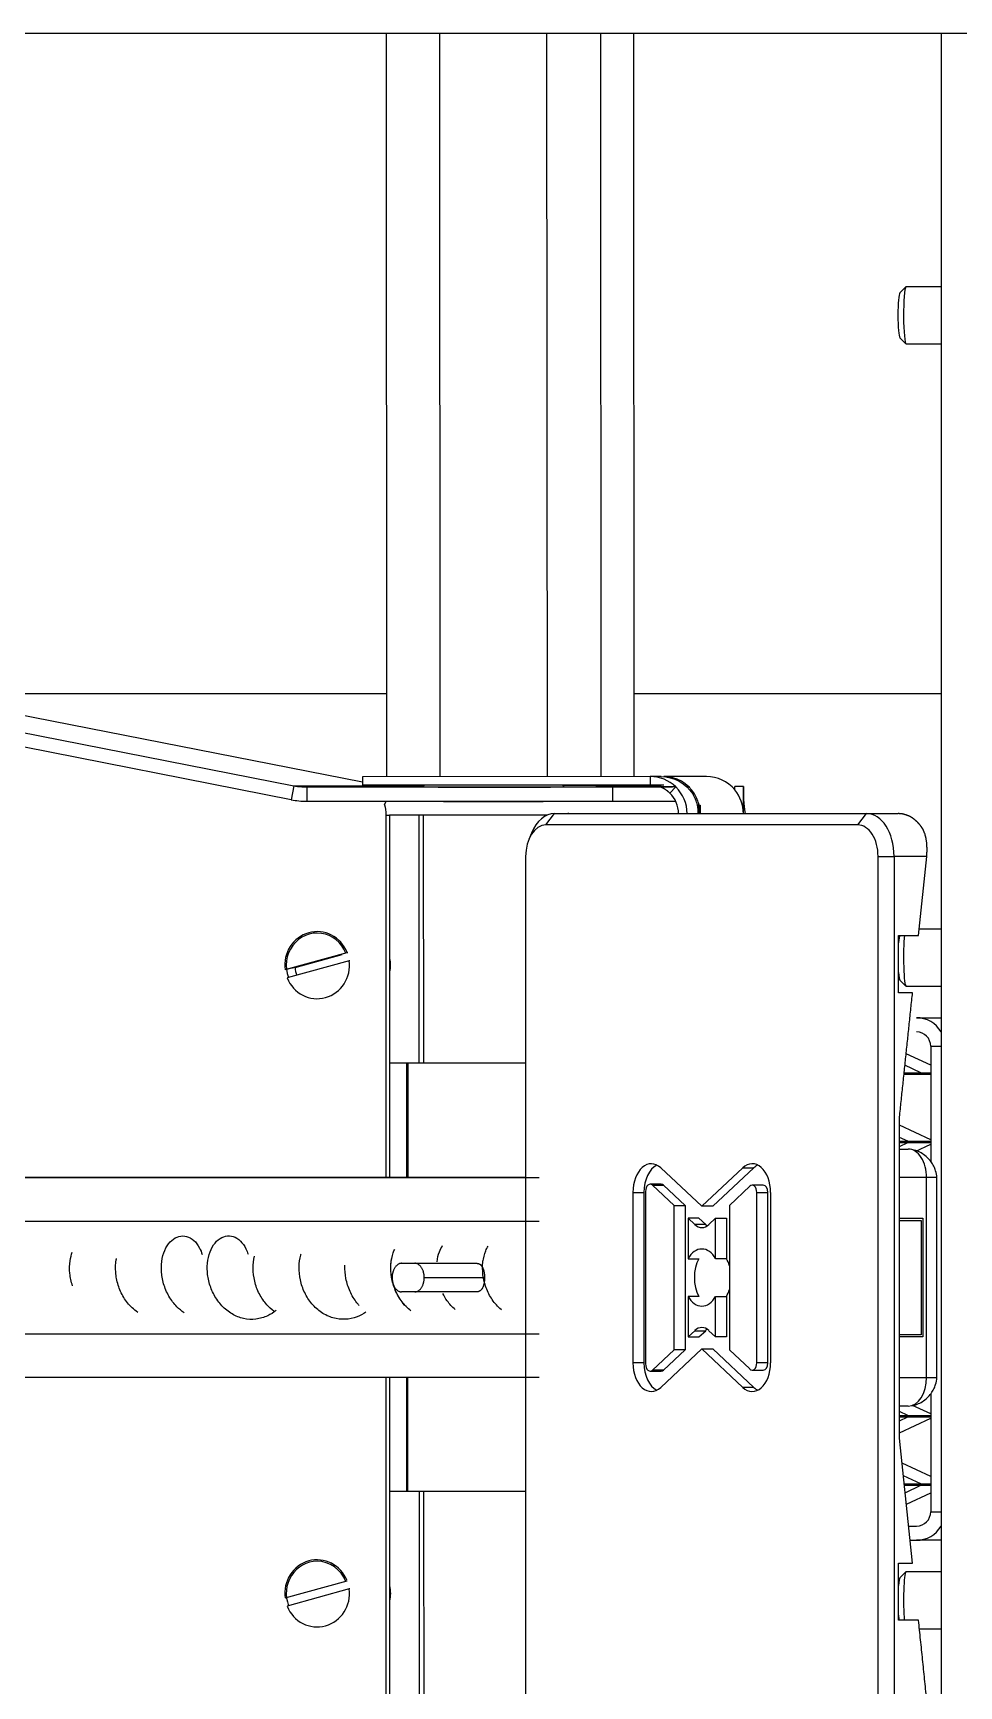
# Model space of a CAD drawing. Header units: millimetres. Extents: x -187347 to 135007, y -6415 to 292048.
# Drawn here: x -51236.3 to -51171.5, y 27214 to 27329.8 of the extents above; entities that cross this region are included whole.
import ezdxf

# ---------------------------------------------------------------- set-up
doc = ezdxf.new("R2010")
doc.units = ezdxf.units.MM
doc.header["$LTSCALE"] = 100
doc.layers.get('0').update_dxf_attribs({"lineweight": 18})
doc.layers.add('Layout CAT2', color=6, linetype='Continuous')

# ---------------------------------------------------------------- blocks, each defined once
blk = doc.blocks.new('643h346h634')
at = {"color": 0}
for p, q in [((17296.51, -1459.49), (17648.06, -1459.49)), ((17551.5, -1511.57), (17551.48, -1459.49)), ((17555.23, -1511.57), (17555.21, -1459.49)), ((17562.74, -1511.56), (17562.71, -1459.49)), ((17566.51, -1511.56), (17566.49, -1459.49)), ((17568.83, -1511.56), (17568.8, -1459.49)), ((17590.32, -1459.49), (17590.32, -1628.25)), ((17587.85, -1477.26), (17587.43, -1477.69)), ((17587.87, -1477.25), (17587.85, -1477.26)), ((17587.87, -1477.25), (17587.87, -1477.25)), ((17590.32, -1477.25), (17587.87, -1477.25)), ((17587.43, -1480.82), (17587.85, -1481.24)), ((17587.87, -1481.25), (17590.32, -1481.25)), ((17549.78, -1511.95), (17495.09, -1501.2)), ((17518.26, -1505.75), (17551.5, -1505.75)), ((17568.83, -1505.75), (17590.32, -1505.75)), ((17523.94, -1508.06), (17544.98, -1512.2)), ((17544.79, -1513.18), (17523.76, -1509.04)), ((17569.95, -1511.56), (17549.78, -1511.57)), ((17549.78, -1511.57), (17549.78, -1512.17)), ((17570.7, -1511.56), (17569.95, -1511.56)), ((17569.95, -1511.56), (17569.95, -1512.16)), ((17573.88, -1511.56), (17570.89, -1511.56)), ((17544.98, -1512.2), (17544.79, -1513.18)), ((17544.98, -1512.2), (17550.81, -1512.18)), ((17551.73, -1512.27), (17545.9, -1512.29)), ((17545.9, -1512.29), (17567.32, -1512.29)), ((17545.9, -1513.29), (17545.9, -1512.29)), ((17549.78, -1511.96), (17549.78, -1511.96)), ((17569.95, -1512.16), (17549.78, -1512.17)), ((17549.78, -1512.17), (17550.2, -1512.17)), ((17550.2, -1512.17), (17554.13, -1512.17)), ((17550.72, -1512.17), (17550.81, -1512.18)), ((17551.33, -1512.26), (17550.88, -1512.17)), ((17550.88, -1512.17), (17551.32, -1512.26)), ((17554.13, -1512.17), (17550.9, -1512.17)), ((17550.9, -1512.17), (17553.57, -1512.17)), ((17554.03, -1512.27), (17551.73, -1512.27)), ((17553.57, -1512.17), (17554.13, -1512.17)), ((17554.13, -1512.17), (17554.01, -1512.29)), ((17570.89, -1512.16), (17563.79, -1512.16)), ((17563.79, -1512.16), (17570.7, -1512.16)), ((17563.91, -1512.29), (17563.79, -1512.16)), ((17563.91, -1512.29), (17563.91, -1512.29)), ((17566.24, -1512.28), (17566.12, -1512.16)), ((17566.13, -1512.16), (17569.96, -1512.16)), ((17566.24, -1512.28), (17566.24, -1512.28)), ((17571.71, -1512.28), (17566.24, -1512.28)), ((17567.32, -1512.29), (17571.51, -1512.28)), ((17567.32, -1513.29), (17567.32, -1512.29)), ((17571.74, -1512.29), (17571.32, -1512.72)), ((17572.64, -1512.28), (17572.5, -1512.28)), ((17572.5, -1512.28), (17572.71, -1512.28)), ((17573.05, -1512.78), (17572.95, -1512.84)), ((17575.87, -1512.5), (17575.87, -1512.26)), ((17576.47, -1512.26), (17575.87, -1512.26)), ((17576.47, -1514.15), (17576.47, -1512.26)), ((17545.9, -1513.29), (17567.32, -1513.29)), ((17551.33, -1513.54), (17551.45, -1513.29)), ((17562.63, -1514.95), (17563.24, -1514.15)), ((17563.24, -1514.15), (17585.1, -1514.15)), ((17564.19, -1514.1), (17564.19, -1514.15)), ((17567.32, -1513.29), (17571.73, -1513.28)), ((17573.31, -1513.56), (17573.24, -1513.56)), ((17573.31, -1513.56), (17573.34, -1513.56)), ((17573.31, -1514.15), (17573.31, -1513.56)), ((17573.34, -1513.56), (17573.34, -1514.15)), ((17573.35, -1513.56), (17573.44, -1513.56)), ((17573.35, -1514.15), (17573.35, -1513.56)), ((17573.44, -1513.56), (17573.44, -1514.15)), ((17584.49, -1514.95), (17585.1, -1514.15)), ((17585.1, -1514.15), (17587.31, -1514.15)), ((17551.42, -1514.26), (17551.42, -1539.65)), ((17551.42, -1514.26), (17551.69, -1514.26)), ((17551.69, -1514.26), (17551.69, -1539.65)), ((17553.73, -1514.27), (17551.69, -1514.27)), ((17553.73, -1514.27), (17553.74, -1531.62)), ((17562.73, -1514.26), (17554.07, -1514.27)), ((17554.08, -1531.62), (17554.07, -1514.27)), ((17584.49, -1514.95), (17562.63, -1514.95)), ((17561.63, -1515.52), (17561.44, -1515.96)), ((17585.9, -1517.15), (17587.03, -1517.15)), ((17585.9, -1576.15), (17585.9, -1517.15)), ((17589.31, -1517.15), (17587.03, -1517.15)), ((17587.03, -1517.15), (17587.03, -1576.15)), ((17588.73, -1522.7), (17589.31, -1517.15)), ((17590.32, -1522.25), (17588.78, -1522.25)), ((17587.33, -1526.7), (17587.33, -1522.7)), ((17544.36, -1525.08), (17548.71, -1523.88)), ((17548.86, -1524.46), (17544.51, -1525.66)), ((17545.06, -1524.94), (17548.37, -1524.02)), ((17548.71, -1523.88), (17548.75, -1523.88)), ((17548.9, -1524.46), (17548.86, -1524.46)), ((17588.32, -1526.7), (17587.33, -1526.7)), ((17587.43, -1525.82), (17587.85, -1526.24)), ((17587.87, -1526.25), (17590.32, -1526.25)), ((17588.6, -1528.45), (17590.32, -1528.45)), ((17589.6, -1531.78), (17587.87, -1530.97)), ((17589.6, -1530.45), (17590.32, -1530.45)), ((17589.6, -1530.45), (17589.6, -1538.52)), ((17551.69, -1531.62), (17552.9, -1531.62)), ((17552.9, -1539.65), (17552.9, -1531.62)), ((17552.96, -1531.62), (17561.22, -1531.62)), ((17552.96, -1531.62), (17552.96, -1539.65)), ((17587.69, -1532.3), (17588.91, -1532.3)), ((17587.69, -1532.4), (17588.91, -1532.4)), ((17588.91, -1532.3), (17587.79, -1531.78)), ((17588.91, -1532.4), (17588.91, -1532.3)), ((17588.91, -1532.3), (17589.6, -1532.3)), ((17588.91, -1532.4), (17589.6, -1532.4)), ((17587.41, -1557.9), (17587.41, -1535.4)), ((17589.6, -1537), (17587.41, -1535.98)), ((17588, -1537.1), (17587.41, -1536.83)), ((17587.41, -1537.1), (17588, -1537.1)), ((17587.41, -1537.2), (17588, -1537.2)), ((17587.41, -1537.48), (17588, -1537.2)), ((17588, -1537.1), (17589.6, -1537.1)), ((17588, -1537.2), (17588, -1537.1)), ((17588, -1537.2), (17589.6, -1537.2)), ((17588.51, -1537.81), (17589.6, -1537.3)), ((17587.41, -1537.65), (17588.02, -1537.65)), ((17484.14, -1539.65), (17562.17, -1539.65)), ((17561.22, -1539.65), (17486.72, -1539.65)), ((17570.69, -1538.97), (17573.56, -1541.65)), ((17573.56, -1541.65), (17576.43, -1538.97)), ((17577.2, -1538.97), (17574.32, -1541.65)), ((17576.43, -1538.97), (17577.2, -1538.97)), ((17589.3, -1539.65), (17587.41, -1539.65)), ((17589.3, -1553.65), (17589.3, -1539.65)), ((17590.02, -1553.65), (17590.02, -1539.65)), ((17568.74, -1552.63), (17568.74, -1540.68)), ((17568.74, -1540.68), (17569.5, -1540.68)), ((17569.5, -1540.68), (17569.5, -1552.63)), ((17569.62, -1540.61), (17569.62, -1552.7)), ((17570.71, -1540.11), (17569.94, -1540.11)), ((17570.11, -1540.18), (17570.88, -1540.18)), ((17571.63, -1541.6), (17570.11, -1540.18)), ((17570.88, -1540.18), (17572.4, -1541.6)), ((17576.93, -1540.25), (17575.49, -1541.6)), ((17577.86, -1540.18), (17577.09, -1540.18)), ((17577.42, -1552.63), (17577.42, -1540.68)), ((17577.42, -1540.68), (17578.18, -1540.68)), ((17578.18, -1552.63), (17578.18, -1540.68)), ((17578.38, -1540.68), (17578.38, -1552.63)), ((17571.63, -1541.6), (17572.4, -1541.6)), ((17571.63, -1551.71), (17571.63, -1541.6)), ((17572.4, -1541.6), (17572.4, -1551.71)), ((17574.32, -1541.65), (17573.56, -1541.65)), ((17575.49, -1541.6), (17575.49, -1551.71)), ((17562.17, -1542.73), (17497.82, -1542.73)), ((17573.36, -1542.5), (17572.59, -1542.5)), ((17573.06, -1542.94), (17572.59, -1542.5)), ((17572.59, -1542.5), (17572.59, -1545.33)), ((17573.83, -1542.94), (17573.06, -1542.94)), ((17573.83, -1542.94), (17573.36, -1542.5)), ((17574.52, -1542.5), (17574.06, -1542.94)), ((17574.52, -1542.5), (17575.29, -1542.5)), ((17574.52, -1545.33), (17574.52, -1542.5)), ((17575.29, -1542.5), (17575.29, -1545.33)), ((17587.41, -1542.5), (17589.03, -1542.5)), ((17587.41, -1542.65), (17588.92, -1542.65)), ((17588.92, -1542.65), (17588.92, -1550.65)), ((17589.03, -1542.5), (17589.03, -1550.8)), ((17572.59, -1545.33), (17573.36, -1545.33)), ((17575.29, -1545.33), (17574.52, -1545.33)), ((17552.53, -1545.65), (17553.45, -1545.65)), ((17553.45, -1545.65), (17557.79, -1545.65)), ((17553.45, -1547.65), (17552.53, -1547.65)), ((17557.79, -1547.65), (17553.45, -1547.65)), ((17554.11, -1546.65), (17558.34, -1546.65)), ((17572.59, -1547.98), (17572.59, -1550.81)), ((17573.36, -1547.98), (17572.59, -1547.98)), ((17574.52, -1550.81), (17574.52, -1547.98)), ((17574.52, -1547.98), (17575.29, -1547.98)), ((17575.29, -1547.98), (17575.29, -1550.81)), ((17497.82, -1550.58), (17562.17, -1550.58)), ((17572.59, -1550.81), (17573.06, -1550.37)), ((17572.59, -1550.81), (17573.36, -1550.81)), ((17573.06, -1550.37), (17573.83, -1550.37)), ((17573.36, -1550.81), (17573.83, -1550.37)), ((17574.06, -1550.37), (17574.52, -1550.81)), ((17575.29, -1550.81), (17574.52, -1550.81)), ((17588.92, -1550.65), (17587.41, -1550.65)), ((17589.03, -1550.8), (17587.41, -1550.8)), ((17570.11, -1553.13), (17571.63, -1551.71)), ((17573.56, -1551.65), (17570.69, -1554.34)), ((17572.4, -1551.71), (17570.88, -1553.13)), ((17572.4, -1551.71), (17571.63, -1551.71)), ((17576.43, -1554.34), (17573.56, -1551.65)), ((17573.56, -1551.65), (17574.32, -1551.65)), ((17574.32, -1551.65), (17577.2, -1554.34)), ((17575.49, -1551.71), (17576.93, -1553.05)), ((17569.5, -1552.63), (17568.74, -1552.63)), ((17569.94, -1553.2), (17570.71, -1553.2)), ((17570.88, -1553.13), (17570.11, -1553.13)), ((17577.09, -1553.13), (17577.86, -1553.13)), ((17578.18, -1552.63), (17577.42, -1552.63)), ((17551.42, -1553.65), (17551.42, -1579.28)), ((17551.69, -1553.65), (17551.69, -1579.28)), ((17552.9, -1561.62), (17552.9, -1553.65)), ((17552.95, -1553.65), (17552.95, -1561.62)), ((17577.2, -1554.34), (17576.43, -1554.34)), ((17587.41, -1553.65), (17589.3, -1553.65)), ((17588.02, -1555.65), (17587.41, -1555.65)), ((17589.6, -1556.2), (17588.32, -1555.6)), ((17589.6, -1554.79), (17589.6, -1563.05)), ((17588, -1556.3), (17587.41, -1556.03)), ((17587.41, -1556.3), (17588, -1556.3)), ((17587.41, -1556.4), (17588, -1556.4)), ((17587.41, -1556.68), (17588, -1556.4)), ((17587.41, -1557.52), (17589.6, -1556.5)), ((17588, -1556.4), (17588, -1556.3)), ((17588, -1556.3), (17589.6, -1556.3)), ((17588, -1556.4), (17589.6, -1556.4)), ((17588.32, -1566.65), (17587.41, -1557.9)), ((17589.6, -1560.58), (17587.59, -1559.64)), ((17588.91, -1561.1), (17587.68, -1560.53)), ((17551.69, -1561.62), (17552.9, -1561.62)), ((17551.69, -1561.62), (17553.01, -1561.62)), ((17552.95, -1561.62), (17561.22, -1561.62)), ((17553.11, -1561.62), (17561.22, -1561.62)), ((17553.75, -1561.62), (17553.75, -1579.27)), ((17554.1, -1579.27), (17554.09, -1561.62)), ((17587.74, -1561.1), (17588.91, -1561.1)), ((17587.75, -1561.2), (17588.91, -1561.2)), ((17587.81, -1561.72), (17588.91, -1561.2)), ((17588.91, -1561.1), (17589.6, -1561.1)), ((17588.91, -1561.2), (17588.91, -1561.1)), ((17588.91, -1561.2), (17589.6, -1561.2)), ((17587.89, -1562.52), (17589.6, -1561.73)), ((17589.6, -1563.05), (17590.32, -1563.05)), ((17588.05, -1564.05), (17588.6, -1564.05)), ((17588.16, -1565.05), (17588.6, -1565.05)), ((17590.32, -1565.05), (17588.6, -1565.05)), ((17587.33, -1570.65), (17587.33, -1566.65)), ((17587.85, -1567.26), (17587.43, -1567.69)), ((17587.87, -1567.25), (17587.85, -1567.26)), ((17587.87, -1567.25), (17587.87, -1567.25)), ((17590.32, -1567.25), (17587.87, -1567.25)), ((17544.36, -1569.08), (17548.71, -1567.88)), ((17548.86, -1568.46), (17544.51, -1569.66)), ((17548.9, -1568.46), (17548.86, -1568.46)), ((17544.4, -1569.08), (17544.36, -1569.08)), ((17588.74, -1570.65), (17587.33, -1570.65)), ((17588.8, -1571.25), (17590.32, -1571.25))]:
    blk.add_line(p, q, dxfattribs=at)
for centre, major_axis, ratio, start_param, end_param in [((17587.44, -1479.25), (0, 1.57), 0.090637, 0.087267, 3.050476), ((17587.87, -1479.25), (0, 2), 0.090637, 0.087267, 3.14168), ((17573.88, -1514.16), (0, 2.6), 0.995886, 5.40584, 6.283476), ((17551.75, -1507.27), (-0.01, 5), 0.995004, 2.949573, 3.044189), ((17558.98, -1512.16), (-5.5, 0), 0.000026, 2.637179, 6.283185), ((17558.98, -1512.16), (-5.5, 0), 0.000026, 0, 0.493337), ((17558.96, -1512.29), (4.95, 0), 0.000221, 3.141356, 5.821531), ((17558.96, -1512.29), (4.95, 0), 0.000221, 5.821531, 6.283185), ((17561.3, -1512.16), (-5.5, 0), 0.000026, 2.642502, 4.24118), ((17561.29, -1512.28), (4.95, 0), 0.000221, 5.26969, 5.821531), ((17561.29, -1512.28), (4.95, 0), 0.000221, 5.821531, 6.283185), ((17569.93, -1514.16), (0, -2), 0.99956, 1.571685, 2.374136), ((17569.93, -1514.16), (0, -2.6), 0.99956, 1.571685, 2.374136), ((17570.72, -1514.16), (0, 2.6), 0.99956, 4.946146, 5.273276), ((17570.85, -1514.16), (0, -2.6), 0.995886, 1.803955, 2.131085), ((17573.88, -1514.16), (0, 2.6), 0.995886, 4.71268, 5.40584), ((17576.65, -1512.26), (0, 2), 0.090619, 1.57077, 2.815037), ((17558.96, -1513.29), (3.75, 0), 0.003491, 3.330874, 4.712385), ((17558.96, -1513.29), (3.75, 0), 0.003491, 4.712385, 6.083694), ((17563.24, -1517.15), (0, 3), 0.642784, 0, 0.99559), ((17561.29, -1513.28), (3.75, 0), 0.003491, 4.988551, 5.491206), ((17570.72, -1514.16), (0, 2.6), 0.99956, 4.713278, 4.946146), ((17575.34, -1513.56), (2, 0), 0.000026, 3.17125, 3.232336), ((17585.1, -1517.15), (0, 3), 0.642784, 4.712389, 6.283185), ((17554.44, -1514.27), (2.6, 0), 0.000026, 1.7139, 1.84829), ((17562.63, -1517.15), (0, -2.2), 0.642784, 3.141593, 4.712389), ((17584.49, -1517.15), (0, -2.2), 0.642784, 1.570796, 3.141593), ((17587.55, -1517.15), (0, 3), 0.642784, 5.270685, 5.454319), ((17546.61, -1524.77), (0.01, -2.35), 0.965944, 1.957495, 4.84307), ((17546.61, -1524.77), (0, -2.25), 0.961649, 1.954162, 5.106871), ((17587.44, -1524.25), (0, 1.57), 0.090637, 0.12418, 0.843703), ((17587.87, -1524.25), (0, 2), 0.090637, 0.660902, 3.14168), ((17546.61, -1524.77), (0.01, -2.35), 0.965944, 5.099087, 7.984662), ((17549.83, -1524.77), (0, 2), 0.961745, 4.473282, 4.950952), ((17546.79, -1524.77), (-0.01, 1.8), 0.965944, 1.662038, 1.969964), ((17587.44, -1524.25), (0, 1.57), 0.090637, 2.297966, 3.050476), ((17588.6, -1530.45), (0, 2), 0.995884, 5.24106, 6.283185), ((17588.6, -1530.45), (0, 1), 0.995884, 4.712389, 6.283185), ((17552.79, -1531.62), (-0.4, 0), 0.000031, 1.848298, 1.987924), ((17588.02, -1539.65), (0, -2), 0.642784, 1.570796, 3.141593), ((17570.02, -1540.68), (0, 2), 0.642784, 5.742133, 7.853982), ((17570.79, -1540.68), (0, 2), 0.642784, 0.302565, 1.570796), ((17577.09, -1540.68), (0, 2), 0.642784, 4.712389, 6.824237), ((17577.86, -1540.68), (0, 2), 0.642784, 0.302512, 0.541052), ((17569.94, -1540.61), (0, -0.5), 0.642784, 2.600541, 4.712389), ((17570.71, -1540.61), (0, -0.5), 0.642784, 2.600541, 3.141603), ((17577.09, -1540.68), (0, -0.5), 0.642784, 1.570796, 3.682645), ((17577.86, -1540.68), (0, -0.5), 0.642784, 1.570796, 3.141583), ((17573.56, -1541.65), (0, 1.5), 0.642784, 2.600541, 3.682645), ((17574.32, -1541.65), (0, 1.5), 0.642784, 2.600541, 2.733081), ((17573.56, -1546.65), (0, 2), 0.642784, 5.43512, 7.131245), ((17574.32, -1546.65), (0, -2), 0.642784, 3.989655, 5.435123), ((17574.32, -1546.65), (0, -2), 0.642784, 2.012274, 2.293531), ((17574.32, -1546.65), (0, -2), 0.642784, 0.848062, 1.129319), ((17573.56, -1546.65), (0, 2), 0.642784, 2.293531, 3.98965), ((17573.56, -1551.65), (0, 1.5), 0.642784, 5.742133, 6.824237), ((17574.32, -1551.65), (0, 1.5), 0.642784, 0.408511, 0.541052), ((17570.02, -1552.63), (0, 2), 0.642784, 1.570796, 3.682645), ((17570.79, -1552.63), (0, 2), 0.642784, 1.570796, 2.839027), ((17569.94, -1552.7), (0, -0.5), 0.642784, 4.712389, 6.824237), ((17570.71, -1552.7), (0, -0.5), 0.642784, 6.283175, 6.824237), ((17577.09, -1552.63), (0, 2), 0.642784, 2.600541, 4.712389), ((17577.09, -1552.63), (0, -0.5), 0.642784, 5.742133, 7.853982), ((17577.86, -1552.63), (0, -0.5), 0.642784, 0.00001, 1.570796), ((17577.86, -1552.63), (0, 2), 0.642784, 2.600541, 2.83908), ((17588.02, -1553.65), (0, -2), 0.642784, 0, 1.570796), ((17552.79, -1561.62), (0.4, 0), 0.000031, 4.98989, 5.129517), ((17552.79, -1561.62), (0.8, 0), 0.000031, 4.98989, 5.129517), ((17588.6, -1563.05), (0, 1), 0.995884, 3.141593, 4.712389), ((17588.6, -1563.05), (0, 2), 0.995884, 3.141593, 4.183718), ((17546.61, -1568.77), (0.01, -2.35), 0.965944, 1.957495, 4.84307), ((17546.61, -1568.77), (0, -2.25), 0.961649, 3.141643, 5.106966), ((17546.61, -1568.77), (0, -2.25), 0.961649, 1.954263, 3.141643), ((17587.87, -1569.25), (0, 2), 0.090637, 0.087267, 2.347446), ((17546.61, -1568.77), (0.01, -2.35), 0.965944, 5.099087, 7.984662), ((17549.84, -1568.77), (0, 2), 0.961745, 4.440394, 4.98384), ((17587.44, -1569.25), (0, 1.57), 0.090637, 0.087267, 0.843703), ((17587.44, -1569.25), (0, 1.57), 0.090637, 2.297966, 2.673583)]:
    blk.add_ellipse(centre, major_axis=major_axis, ratio=ratio, start_param=start_param, end_param=end_param, dxfattribs=at)
for points, degree in [([(17571.74, -1512.29), (17571.26, -1511.82), (17570.6, -1511.56), (17569.95, -1511.56)], 3), ([(17570.7, -1511.56), (17571.58, -1511.55), (17572.45, -1512.03), (17572.92, -1512.78)], 3), ([(17573.05, -1512.78), (17572.6, -1512.03), (17571.75, -1511.55), (17570.89, -1511.56)], 3), ([(17544.79, -1513.18), (17545.15, -1513.25), (17545.52, -1513.29), (17545.9, -1513.29)], 3), ([(17551.33, -1513.54), (17551.39, -1513.73), (17551.42, -1514), (17551.42, -1514.26)], 3), ([(17561.22, -1576.15), (17561.22, -1517.15)], 1), ([(17587.33, -1522.7), (17588.73, -1522.7)], 1), ([(17545.06, -1524.94), (17544.84, -1524.99), (17544.62, -1525.04), (17544.4, -1525.08)], 3), ([(17587.41, -1535.4), (17588.32, -1526.7)], 1), ([(17552.53, -1545.65), (17552.26, -1545.65), (17551.87, -1546.24), (17551.86, -1546.65)], 2), ([(17554.11, -1546.65), (17554.11, -1546.24), (17553.72, -1545.65), (17553.45, -1545.65)], 2), ([(17551.86, -1546.65), (17551.87, -1547.07), (17552.26, -1547.65), (17552.53, -1547.65)], 2), ([(17553.45, -1547.65), (17553.72, -1547.65), (17554.11, -1547.07), (17554.11, -1546.65)], 2), ([(17562.17, -1553.65), (17486.9, -1553.65)], 1), ([(17587.33, -1566.65), (17588.32, -1566.65)], 1), ([(17589.31, -1576.15), (17588.74, -1570.65)], 1)]:
    blk.add_open_spline(points, degree=degree, dxfattribs=at)
for points, knots in [([(17544.98, -1512.2), (17545.02, -1512.21), (17545.09, -1512.22), (17545.19, -1512.24), (17545.3, -1512.25), (17545.41, -1512.26), (17545.53, -1512.27), (17545.64, -1512.28), (17545.76, -1512.29), (17545.85, -1512.29), (17545.9, -1512.29)], [0, 0, 0, 0, 0.135372, 0.232125, 0.348275, 0.470384, 0.59842, 0.732348, 0.843912, 1, 1, 1, 1]), ([(17551.73, -1512.27), (17551.69, -1512.27), (17551.62, -1512.27), (17551.53, -1512.27), (17551.44, -1512.27), (17551.37, -1512.26), (17551.33, -1512.26), (17551.31, -1512.26), (17551.29, -1512.25), (17551.28, -1512.25), (17551.27, -1512.25)], [0, 0, 0, 0, 0.251245, 0.430798, 0.646335, 0.801561, 0.896443, 0.930962, 0.959728, 1, 1, 1, 1]), ([(17571.32, -1512.72), (17571.31, -1512.72), (17571.3, -1512.71), (17571.29, -1512.69), (17571.27, -1512.68), (17571.26, -1512.66), (17571.24, -1512.65), (17571.23, -1512.64), (17571.21, -1512.62), (17571.2, -1512.61), (17571.18, -1512.6), (17571.17, -1512.58), (17571.15, -1512.57), (17571.13, -1512.56), (17571.12, -1512.55), (17571.1, -1512.54), (17571.09, -1512.53), (17571.07, -1512.52), (17571.06, -1512.51), (17571.04, -1512.5), (17571.03, -1512.49), (17571.02, -1512.48), (17571, -1512.47), (17570.99, -1512.46), (17570.97, -1512.45), (17570.96, -1512.44), (17570.94, -1512.43), (17570.93, -1512.42), (17570.92, -1512.42), (17570.9, -1512.41), (17570.89, -1512.4), (17570.88, -1512.39), (17570.86, -1512.39), (17570.85, -1512.38), (17570.84, -1512.37), (17570.82, -1512.37), (17570.81, -1512.36), (17570.8, -1512.35), (17570.79, -1512.35), (17570.77, -1512.34), (17570.76, -1512.34), (17570.75, -1512.33), (17570.74, -1512.33), (17570.73, -1512.32), (17570.71, -1512.32), (17570.7, -1512.31), (17570.69, -1512.31), (17570.67, -1512.3), (17570.63, -1512.28), (17570.58, -1512.27), (17570.54, -1512.25), (17570.49, -1512.24), (17570.44, -1512.22), (17570.39, -1512.21), (17570.35, -1512.2), (17570.3, -1512.19), (17570.26, -1512.18), (17570.21, -1512.18), (17570.17, -1512.17), (17570.12, -1512.17), (17570.08, -1512.16), (17570.04, -1512.16), (17569.99, -1512.16), (17569.97, -1512.16), (17569.95, -1512.16)], [0, 0, 0, 0, 0.014145, 0.028146, 0.042005, 0.05572, 0.069293, 0.082722, 0.096008, 0.109152, 0.122152, 0.135009, 0.147723, 0.160293, 0.172721, 0.185006, 0.197147, 0.209146, 0.221001, 0.232713, 0.244283, 0.255709, 0.266992, 0.278132, 0.289129, 0.299983, 0.310694, 0.321261, 0.331686, 0.341968, 0.352106, 0.362102, 0.371954, 0.381663, 0.39123, 0.400653, 0.409933, 0.41907, 0.428064, 0.436915, 0.445623, 0.454188, 0.46261, 0.470888, 0.479024, 0.487017, 0.494866, 0.502573, 0.536975, 0.570935, 0.604451, 0.637526, 0.670158, 0.702348, 0.734097, 0.765404, 0.79627, 0.826694, 0.856679, 0.886222, 0.915326, 0.94399, 0.972215, 1, 1, 1, 1]), ([(17588.97, -1515.13), (17588.97, -1515.12), (17588.96, -1515.11), (17588.94, -1515.09), (17588.93, -1515.07), (17588.91, -1515.04), (17588.9, -1515.02), (17588.88, -1515), (17588.87, -1514.98), (17588.85, -1514.96), (17588.83, -1514.94), (17588.82, -1514.92), (17588.8, -1514.9), (17588.79, -1514.89), (17588.77, -1514.87), (17588.75, -1514.85), (17588.73, -1514.83), (17588.72, -1514.81), (17588.7, -1514.79), (17588.68, -1514.77), (17588.66, -1514.75), (17588.64, -1514.73), (17588.62, -1514.71), (17588.6, -1514.7), (17588.58, -1514.68), (17588.56, -1514.66), (17588.54, -1514.64), (17588.52, -1514.63), (17588.5, -1514.61), (17588.48, -1514.59), (17588.46, -1514.58), (17588.44, -1514.56), (17588.42, -1514.54), (17588.4, -1514.53), (17588.38, -1514.51), (17588.36, -1514.5), (17588.33, -1514.48), (17588.31, -1514.46), (17588.29, -1514.45), (17588.26, -1514.44), (17588.24, -1514.42), (17588.22, -1514.41), (17588.2, -1514.4), (17588.18, -1514.38), (17588.16, -1514.37), (17588.13, -1514.36), (17588.11, -1514.35), (17588.09, -1514.34), (17588.06, -1514.32), (17588.04, -1514.31), (17588.01, -1514.3), (17587.98, -1514.29), (17587.95, -1514.28), (17587.92, -1514.27), (17587.9, -1514.26), (17587.86, -1514.25), (17587.83, -1514.24), (17587.8, -1514.23), (17587.77, -1514.22), (17587.73, -1514.21), (17587.7, -1514.2), (17587.67, -1514.19), (17587.63, -1514.18), (17587.59, -1514.18), (17587.55, -1514.17), (17587.52, -1514.17), (17587.48, -1514.16), (17587.44, -1514.16), (17587.4, -1514.16), (17587.35, -1514.15), (17587.33, -1514.15), (17587.31, -1514.15)], [0, 0, 0, 0, 0.011255, 0.022574, 0.033955, 0.0454, 0.056908, 0.06848, 0.080115, 0.091813, 0.103574, 0.115399, 0.127287, 0.139239, 0.151254, 0.163332, 0.175474, 0.187679, 0.199947, 0.212279, 0.224674, 0.237133, 0.249655, 0.262241, 0.27489, 0.287602, 0.300378, 0.313218, 0.326121, 0.339087, 0.352117, 0.365211, 0.378368, 0.391588, 0.404872, 0.41822, 0.431631, 0.445106, 0.458644, 0.472246, 0.485911, 0.49964, 0.511421, 0.523592, 0.536154, 0.549107, 0.562451, 0.576186, 0.590312, 0.604829, 0.619737, 0.635035, 0.650725, 0.666806, 0.683278, 0.70014, 0.717394, 0.735039, 0.753074, 0.771501, 0.790319, 0.809527, 0.829127, 0.849118, 0.869499, 0.890272, 0.911436, 0.93299, 0.954936, 0.977272, 1, 1, 1, 1]), ([(17589.31, -1517.15), (17589.31, -1517.14), (17589.32, -1517.13), (17589.32, -1517.1), (17589.32, -1517.07), (17589.32, -1517.05), (17589.33, -1517.02), (17589.33, -1516.99), (17589.33, -1516.97), (17589.33, -1516.94), (17589.33, -1516.92), (17589.33, -1516.89), (17589.33, -1516.87), (17589.33, -1516.85), (17589.34, -1516.82), (17589.34, -1516.8), (17589.34, -1516.78), (17589.34, -1516.75), (17589.34, -1516.73), (17589.34, -1516.71), (17589.34, -1516.69), (17589.34, -1516.67), (17589.34, -1516.65), (17589.34, -1516.63), (17589.34, -1516.61), (17589.34, -1516.59), (17589.34, -1516.57), (17589.34, -1516.55), (17589.34, -1516.53), (17589.34, -1516.51), (17589.33, -1516.5), (17589.33, -1516.48), (17589.33, -1516.46), (17589.33, -1516.45), (17589.33, -1516.43), (17589.33, -1516.41), (17589.33, -1516.4), (17589.33, -1516.38), (17589.33, -1516.37), (17589.33, -1516.35), (17589.33, -1516.34), (17589.32, -1516.31), (17589.32, -1516.26), (17589.31, -1516.2), (17589.31, -1516.14), (17589.3, -1516.08), (17589.29, -1516.03), (17589.28, -1515.97), (17589.27, -1515.91), (17589.26, -1515.86), (17589.25, -1515.81), (17589.24, -1515.76), (17589.22, -1515.71), (17589.21, -1515.66), (17589.2, -1515.61), (17589.19, -1515.58), (17589.19, -1515.56)], [0, 0, 0, 0, 0.016524, 0.032842, 0.048955, 0.064862, 0.080563, 0.096059, 0.111349, 0.126434, 0.141312, 0.155986, 0.170453, 0.184715, 0.198771, 0.212622, 0.226267, 0.239706, 0.25294, 0.265968, 0.27879, 0.291407, 0.303818, 0.316024, 0.328023, 0.339818, 0.351406, 0.362789, 0.373966, 0.384938, 0.395704, 0.406264, 0.416619, 0.426768, 0.436712, 0.44645, 0.455982, 0.465308, 0.474429, 0.483344, 0.492054, 0.500558, 0.539808, 0.578508, 0.616658, 0.654258, 0.691307, 0.727806, 0.763755, 0.799154, 0.834004, 0.868303, 0.902052, 0.935251, 0.9679, 1, 1, 1, 1]), ([(17590.02, -1539.65), (17590.01, -1539.49), (17589.97, -1539.23), (17589.82, -1538.84), (17589.62, -1538.52), (17589.35, -1538.22), (17589.02, -1537.96), (17588.64, -1537.78), (17588.38, -1537.71), (17588.25, -1537.69)], [0, 0, 0, 0, 0.187703, 0.30306, 0.432387, 0.573525, 0.717772, 0.861035, 1, 1, 1, 1]), ([(17590.02, -1539.65), (17590.02, -1539.65), (17590.01, -1539.65), (17590, -1539.65), (17589.97, -1539.65), (17589.9, -1539.65), (17589.85, -1539.65), (17589.73, -1539.65), (17589.66, -1539.65), (17589.49, -1539.65), (17589.4, -1539.65), (17589.3, -1539.65)], [0, 0, 0, 0, 0.101479, 0.101479, 0.326109, 0.326109, 0.55074, 0.55074, 0.77537, 0.77537, 1, 1, 1, 1]), ([(17537.29, -1549.11), (17537.11, -1548.99), (17536.71, -1548.66), (17536.2, -1547.98), (17535.82, -1547.09), (17535.67, -1546.17), (17535.73, -1545.29), (17535.99, -1544.54), (17536.41, -1544), (17536.92, -1543.72), (17537.47, -1543.72), (17537.99, -1544), (17538.35, -1544.48), (17538.51, -1544.87), (17538.56, -1545.03)], [0, 0, 0, 0, 0.062518, 0.150622, 0.238726, 0.32683, 0.414934, 0.503038, 0.591142, 0.679246, 0.76735, 0.855454, 0.943558, 1, 1, 1, 1]), ([(17543.74, -1548.95), (17543.56, -1549.1), (17543.1, -1549.38), (17542.32, -1549.61), (17541.45, -1549.57), (17540.63, -1549.24), (17539.92, -1548.66), (17539.36, -1547.89), (17539.01, -1547), (17538.88, -1546.08), (17538.96, -1545.21), (17539.24, -1544.48), (17539.67, -1543.96), (17540.19, -1543.7), (17540.74, -1543.73), (17541.25, -1544.05), (17541.59, -1544.52), (17541.73, -1544.89), (17541.77, -1545.02)], [0, 0, 0, 0, 0.051061, 0.116385, 0.181708, 0.247031, 0.312355, 0.377678, 0.443001, 0.508325, 0.573648, 0.638971, 0.704295, 0.769618, 0.834941, 0.900265, 0.965588, 1, 1, 1, 1]), ([(17529.48, -1547.23), (17529.38, -1546.94), (17529.25, -1546.34), (17529.27, -1545.52), (17529.39, -1545.05), (17529.46, -1544.87)], [0, 0, 0, 0, 0.350324, 0.715471, 1, 1, 1, 1]), ([(17534.04, -1549.09), (17533.9, -1548.99), (17533.53, -1548.69), (17533.03, -1548.06), (17532.64, -1547.19), (17532.46, -1546.26), (17532.49, -1545.64), (17532.55, -1545.34), (17532.55, -1545.31)], [0, 0, 0, 0, 0.121198, 0.335469, 0.549741, 0.764013, 0.978285, 1, 1, 1, 1]), ([(17543.58, -1549.01), (17543.41, -1548.88), (17543.02, -1548.52), (17542.53, -1547.81), (17542.2, -1546.91), (17542.09, -1545.99), (17542.16, -1545.42), (17542.23, -1545.16)], [0, 0, 0, 0, 0.152877, 0.364867, 0.576856, 0.788845, 1, 1, 1, 1]), ([(17550.02, -1549.07), (17549.83, -1549.2), (17549.36, -1549.45), (17548.58, -1549.62), (17547.71, -1549.52), (17546.9, -1549.14), (17546.22, -1548.52), (17545.7, -1547.72), (17545.4, -1546.82), (17545.31, -1545.9), (17545.4, -1545.3), (17545.48, -1545.01), (17545.49, -1544.98)], [0, 0, 0, 0, 0.08625, 0.198701, 0.311153, 0.423604, 0.536056, 0.648507, 0.760959, 0.873411, 0.985862, 1, 1, 1, 1]), ([(17552.94, -1548.78), (17552.8, -1548.65), (17552.47, -1548.27), (17552.05, -1547.55), (17551.79, -1546.63), (17551.74, -1545.72), (17551.88, -1545.06), (17552.01, -1544.74), (17552.05, -1544.65)], [0, 0, 0, 0, 0.124125, 0.323648, 0.523171, 0.722695, 0.922218, 1, 1, 1, 1]), ([(17553.18, -1548.98), (17552.95, -1548.8), (17552.52, -1548.36), (17552.05, -1547.55), (17551.79, -1546.63), (17551.75, -1545.85), (17551.81, -1545.41), (17551.84, -1545.27)], [0, 0, 0, 0, 0.2122, 0.433625, 0.655049, 0.876473, 1, 1, 1, 1]), ([(17555.01, -1545.54), (17555.04, -1545.29), (17555.14, -1544.88), (17555.31, -1544.54), (17555.4, -1544.41)], [0, 0, 0, 0, 0.567788, 1, 1, 1, 1]), ([(17558.32, -1546.94), (17558.28, -1546.77), (17558.19, -1546.3), (17558.19, -1545.54), (17558.36, -1544.88), (17558.53, -1544.55), (17558.59, -1544.45)], [0, 0, 0, 0, 0.175613, 0.505227, 0.834842, 1, 1, 1, 1]), ([(17559.52, -1548.91), (17559.51, -1548.9), (17559.27, -1548.7), (17558.85, -1548.22), (17558.41, -1547.37), (17558.19, -1546.45), (17558.19, -1545.8), (17558.23, -1545.48), (17558.24, -1545.43)], [0, 0, 0, 0, 0.010132, 0.248567, 0.487001, 0.725436, 0.96387, 1, 1, 1, 1]), ([(17549.55, -1548.6), (17549.5, -1548.54), (17549.25, -1548.25), (17548.88, -1547.63), (17548.59, -1546.72), (17548.55, -1546.09), (17548.56, -1545.78), (17548.56, -1545.77)], [0, 0, 0, 0, 0.07524, 0.377335, 0.67943, 0.981525, 1, 1, 1, 1]), ([(17557.79, -1545.65), (17557.79, -1545.65), (17557.8, -1545.65), (17557.81, -1545.65), (17557.82, -1545.66), (17557.83, -1545.66), (17557.84, -1545.66), (17557.85, -1545.66), (17557.86, -1545.66), (17557.87, -1545.66), (17557.88, -1545.66), (17557.89, -1545.66), (17557.9, -1545.67), (17557.9, -1545.67), (17557.91, -1545.67), (17557.92, -1545.67), (17557.93, -1545.68), (17557.94, -1545.68), (17557.95, -1545.68), (17557.96, -1545.69), (17557.96, -1545.69), (17557.97, -1545.7), (17557.98, -1545.7), (17557.99, -1545.7), (17558, -1545.71), (17558.01, -1545.71), (17558.01, -1545.72), (17558.02, -1545.72), (17558.03, -1545.73), (17558.04, -1545.73), (17558.04, -1545.74), (17558.05, -1545.75), (17558.06, -1545.75), (17558.06, -1545.76), (17558.07, -1545.77), (17558.08, -1545.77), (17558.09, -1545.78), (17558.09, -1545.79), (17558.1, -1545.8), (17558.11, -1545.8), (17558.11, -1545.81), (17558.12, -1545.82), (17558.13, -1545.83), (17558.13, -1545.84), (17558.14, -1545.84), (17558.14, -1545.85), (17558.15, -1545.86), (17558.16, -1545.87), (17558.16, -1545.88), (17558.17, -1545.89), (17558.17, -1545.9), (17558.18, -1545.91), (17558.19, -1545.92), (17558.19, -1545.93), (17558.21, -1545.96), (17558.22, -1546), (17558.25, -1546.06), (17558.27, -1546.13), (17558.29, -1546.2), (17558.3, -1546.25), (17558.31, -1546.3), (17558.31, -1546.33), (17558.32, -1546.36), (17558.32, -1546.39), (17558.33, -1546.41), (17558.33, -1546.44), (17558.33, -1546.47), (17558.33, -1546.5), (17558.34, -1546.53), (17558.34, -1546.56), (17558.34, -1546.59), (17558.34, -1546.62), (17558.34, -1546.64), (17558.34, -1546.65)], [0, 0, 0, 0, 0.009881, 0.019709, 0.029485, 0.039212, 0.048892, 0.058526, 0.068117, 0.077666, 0.087176, 0.096648, 0.106085, 0.115488, 0.12486, 0.134203, 0.143519, 0.15281, 0.162079, 0.171327, 0.180557, 0.189771, 0.198971, 0.20816, 0.217339, 0.226512, 0.23568, 0.244845, 0.254011, 0.263179, 0.272351, 0.281529, 0.290717, 0.299916, 0.309129, 0.318357, 0.327603, 0.336869, 0.346158, 0.355471, 0.364811, 0.37418, 0.38358, 0.393013, 0.402482, 0.411987, 0.421532, 0.431118, 0.440748, 0.450423, 0.460145, 0.469917, 0.479739, 0.489614, 0.499544, 0.550109, 0.600073, 0.649726, 0.69936, 0.749271, 0.769225, 0.788993, 0.808594, 0.828048, 0.847375, 0.866597, 0.885734, 0.904809, 0.923842, 0.942855, 0.961872, 0.980913, 1, 1, 1, 1]), ([(17556.28, -1548.89), (17556.07, -1548.71), (17555.75, -1548.36), (17555.5, -1547.94), (17555.41, -1547.76)], [0, 0, 0, 0, 0.588266, 1, 1, 1, 1]), ([(17558.34, -1546.65), (17558.34, -1546.66), (17558.34, -1546.67), (17558.34, -1546.68), (17558.34, -1546.7), (17558.34, -1546.71), (17558.34, -1546.73), (17558.34, -1546.74), (17558.34, -1546.76), (17558.34, -1546.77), (17558.34, -1546.79), (17558.33, -1546.8), (17558.33, -1546.82), (17558.33, -1546.83), (17558.33, -1546.85), (17558.33, -1546.86), (17558.33, -1546.88), (17558.33, -1546.89), (17558.32, -1546.91), (17558.32, -1546.92), (17558.32, -1546.94), (17558.32, -1546.95), (17558.32, -1546.97), (17558.31, -1546.98), (17558.31, -1547), (17558.31, -1547.01), (17558.31, -1547.03), (17558.3, -1547.07), (17558.28, -1547.13), (17558.26, -1547.21), (17558.23, -1547.29), (17558.21, -1547.35), (17558.19, -1547.39), (17558.17, -1547.41), (17558.16, -1547.43), (17558.15, -1547.45), (17558.13, -1547.47), (17558.12, -1547.49), (17558.1, -1547.51), (17558.09, -1547.53), (17558.07, -1547.54), (17558.06, -1547.56), (17558.04, -1547.57), (17558.02, -1547.58), (17558.01, -1547.59), (17557.99, -1547.6), (17557.97, -1547.61), (17557.95, -1547.62), (17557.93, -1547.63), (17557.92, -1547.64), (17557.9, -1547.64), (17557.88, -1547.65), (17557.86, -1547.65), (17557.83, -1547.65), (17557.81, -1547.65), (17557.8, -1547.65), (17557.79, -1547.65)], [0, 0, 0, 0, 0.009465, 0.018921, 0.028371, 0.037819, 0.047266, 0.056717, 0.066172, 0.075636, 0.085111, 0.0946, 0.104106, 0.113631, 0.123178, 0.132749, 0.142348, 0.151977, 0.161639, 0.171336, 0.181071, 0.190847, 0.200665, 0.210529, 0.22044, 0.230402, 0.240417, 0.250487, 0.31325, 0.375487, 0.437775, 0.50069, 0.522514, 0.544085, 0.565421, 0.586545, 0.607477, 0.62824, 0.648856, 0.669348, 0.689741, 0.710057, 0.730322, 0.750559, 0.770793, 0.791048, 0.81135, 0.831721, 0.852186, 0.872768, 0.893492, 0.914379, 0.935452, 0.956733, 0.978242, 1, 1, 1, 1]), ([(17588.25, -1555.62), (17588.38, -1555.6), (17588.64, -1555.53), (17589.02, -1555.35), (17589.35, -1555.09), (17589.62, -1554.78), (17589.82, -1554.46), (17589.97, -1554.08), (17590.01, -1553.82), (17590.02, -1553.65)], [0, 0, 0, 0, 0.138964, 0.282228, 0.426474, 0.567613, 0.69694, 0.812297, 1, 1, 1, 1]), ([(17589.3, -1553.65), (17589.4, -1553.65), (17589.49, -1553.65), (17589.66, -1553.65), (17589.73, -1553.65), (17589.85, -1553.65), (17589.9, -1553.65), (17589.97, -1553.65), (17590, -1553.65), (17590.01, -1553.65), (17590.02, -1553.65), (17590.02, -1553.65)], [0, 0, 0, 0, 0.22463, 0.22463, 0.44926, 0.44926, 0.673891, 0.673891, 0.898521, 0.898521, 1, 1, 1, 1])]:
    blk.add_open_spline(points, degree=3, knots=knots, dxfattribs=at)

msp = doc.modelspace()

# ---------------------------------------------------------------- block references
at = {"layer": 'Layout CAT2'}
msp.add_blockref('643h346h634', (-68763.03, 28789.25, -3.45), dxfattribs=at)

doc.saveas('drawing.dxf')
